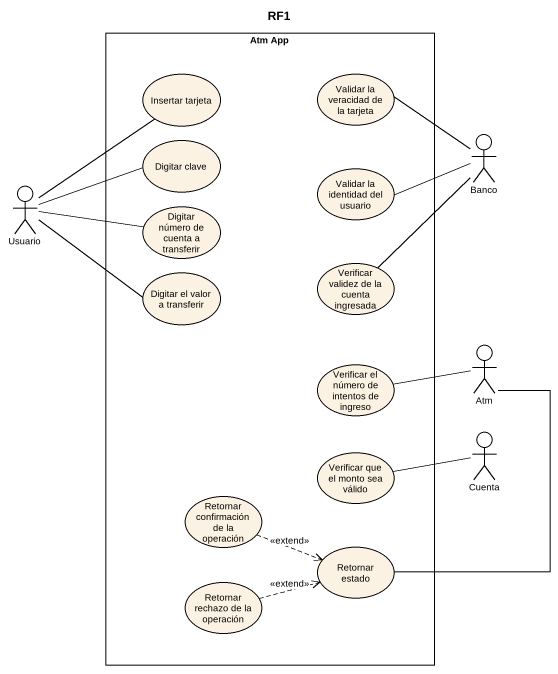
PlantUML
@startuml
title RF1
rectangle "Atm App" as Atm_App {
  usecase "Insertar tarjeta" as Insertar_tarjeta
  usecase "Validar la veracidad de la tarjeta" as Validar_la_veracidad_de_la
  usecase "Digitar clave" as Digitar_clave
  usecase "Validar la identidad del usuario" as Validar_la_identidad_del
  usecase "Digitar número de cuenta a transferir" as Digitar_número_de_cuenta_a
  usecase "Verificar validez de la cuenta ingresada" as Verificar_validez_de_la
  usecase "Digitar el valor a transferir" as Digitar_el_valor_a
  usecase "Verificar el número de intentos de ingreso" as Verificar_el_número_de
  usecase "Verificar que el monto sea válido" as Verificar_que_el_monto_sea
  usecase "Retornar confirmación de la operación" as Retornar_confirmación_de_la
  usecase "Retornar estado" as Retornar_estado
  usecase "Retornar rechazo de la operación" as Retornar_rechazo_de_la
}
actor Banco
actor Usuario
actor Atm
actor Cuenta
Banco -up- Validar_la_veracidad_de_la
Banco -left- Validar_la_identidad_del
Banco -- Verificar_validez_de_la
Usuario -up- Insertar_tarjeta
Usuario -right- Digitar_clave
Usuario -right- Digitar_número_de_cuenta_a
Usuario -right- Digitar_el_valor_a
Atm -left- Verificar_el_número_de
Atm -- Retornar_estado
Cuenta -left- Verificar_que_el_monto_sea
Retornar_confirmación_de_la .right.> Retornar_estado : <<extend>>
Retornar_rechazo_de_la .right.> Retornar_estado : <<extend>>
@enduml
